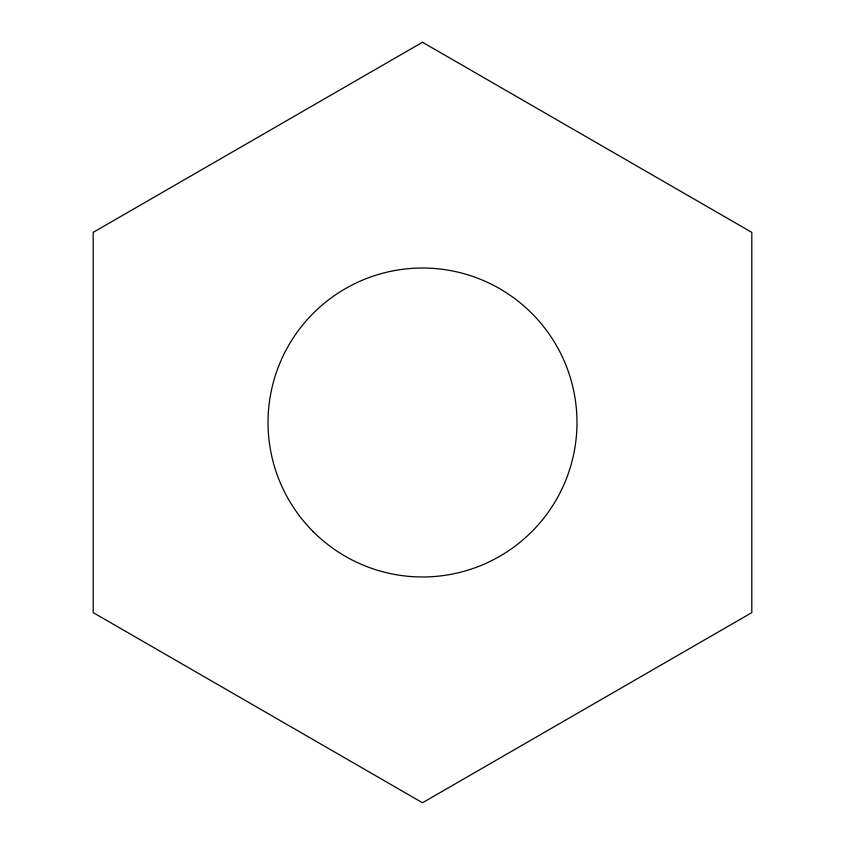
<?xml version="1.0" encoding="UTF-8"?>
<svg xmlns="http://www.w3.org/2000/svg" width="845" height="845" viewBox="0 0 845 845"><rect width="100%" height="100%" fill="white"/><g stroke="black" fill="none" stroke-linecap="round" stroke-linejoin="round"><path stroke-width="1.27" d="M422.5 42.25L93.193 232.375L93.193 612.625L422.5 802.75L751.807 612.625L751.807 232.375L422.5 42.25M313.273 531.727A154.477 154.477 0 0 0 571.716 462.479A154.477 154.477 0 0 0 382.521 273.284A154.477 154.477 0 0 0 313.273 531.727"/></g></svg>
